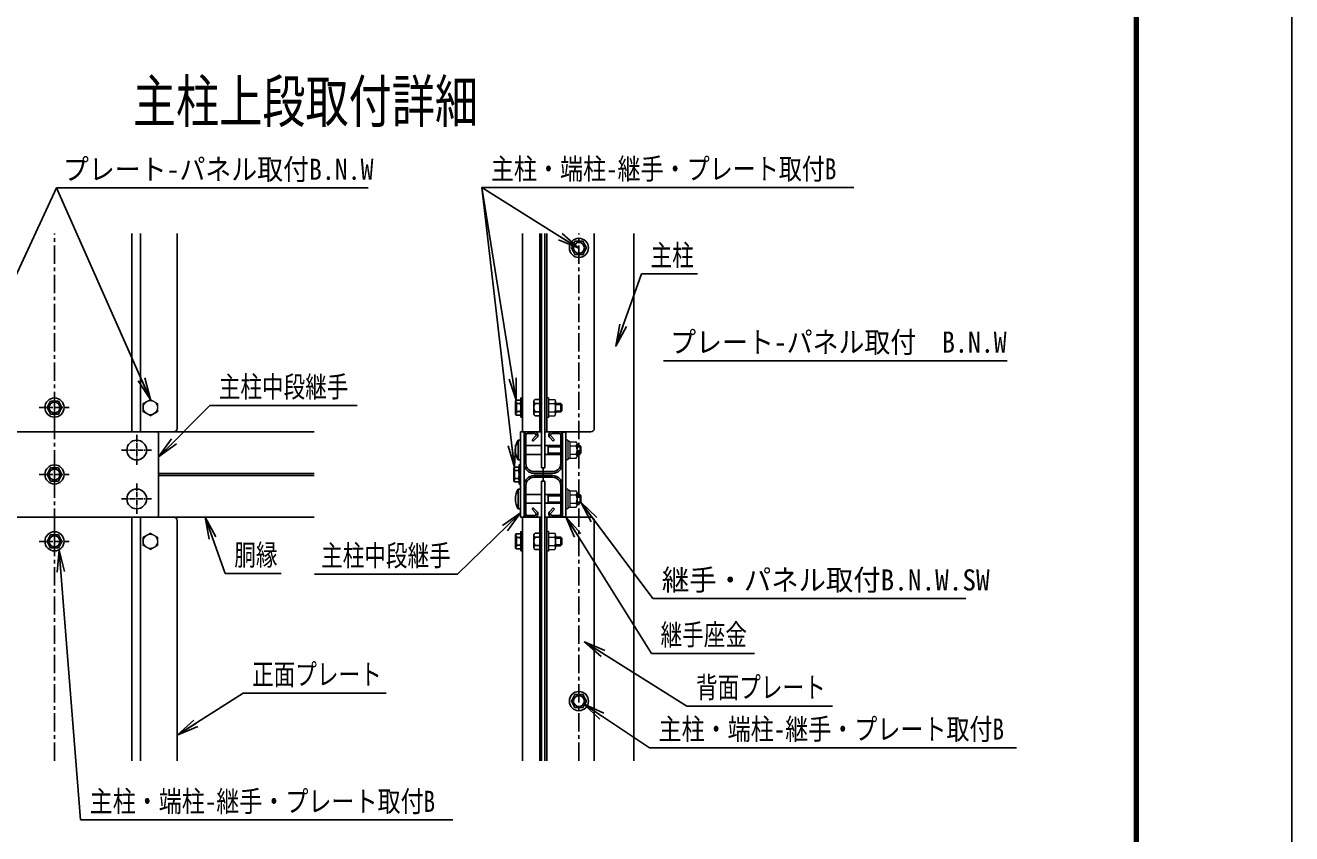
# Model space of a CAD drawing. Units: millimetres, scale not verified. Extents: x -6234 to 6240, y -4411 to 4409.
# Drawn here: x 2774 to 6240, y -821 to 1391 of the extents above; entities that cross this region are included whole.
import ezdxf
from ezdxf.enums import TextEntityAlignment as Align

# ---------------------------------------------------------------- set-up
doc = ezdxf.new("R2010")
doc.units = ezdxf.units.MM
doc.header["$LTSCALE"] = 20
doc.linetypes.add('USER3', pattern=[4, 2.5, -0.5, 0.5, -0.5])
doc.linetypes.add('USER4', pattern=[1.125, 0.75, -0.125, 0.125, -0.125])
doc.layers.add('0-0_WAKU', color=7, linetype='Continuous')
for name, color, linetype, lineweight in [('0-1_0', 7, 'Continuous', 25), ('0-3_1', 7, 'Continuous', 25), ('0-5_SCALE', 7, 'Continuous', 25), ('0-6_支柱', 7, 'Continuous', 25), ('0-8_ボルト', 7, 'Continuous', 25), ('0-9_構造線', 7, 'Continuous', 25), ('0-A_細線', 7, 'Continuous', 25), ('0-E_胴縁', 7, 'Continuous', 25), ('0-F_D-STR3', 7, 'Continuous', 13)]:
    doc.layers.add(name, color=color, linetype=linetype, lineweight=lineweight)
doc.styles.add('ＭＳ ゴシック', font='')
doc.styles.get('ＭＳ ゴシック').set_extended_font_data('MS Gothic')

# ---------------------------------------------------------------- blocks, each defined once
blk = doc.blocks.new('A2_ver14_社名無')
at = {"layer": '0-1_0', "color": 3}
blk.add_lwpolyline([(-11900, 8420), (-20, 8420), (-20, 20), (-11900, 20)], close=True, dxfattribs=at)
at = {"layer": '0-1_0'}
for points in [[(-11500, 8170), (-420, 8170), (-420, 270), (-11500, 270)], [(-11497.5, 8167.5), (-422.5, 8167.5), (-422.5, 272.5), (-11497.5, 272.5)], [(-11495, 8165), (-425, 8165), (-425, 275), (-11495, 275)], [(-11492.5, 8162.5), (-427.5, 8162.5), (-427.5, 277.5), (-11492.5, 277.5)], [(-11490, 8160), (-430, 8160), (-430, 280), (-11490, 280)]]:
    blk.add_lwpolyline(points, close=True, dxfattribs=at)
blk = doc.blocks.new('DARROWS')
at = {"layer": '0-1_0'}
blk.add_line((0, 0), (-19.982, 0), dxfattribs=at)
blk.add_lwpolyline([(-20, -3.333), (0, 0), (-20, 3.333)], dxfattribs=at)

msp = doc.modelspace()

# ---------------------------------------------------------------- linework, layer by layer
at = {"layer": '0-1_0'}
for p, q in [((2858.88, 946.2), (2592.48, 370.47)), ((2858.88, 946.2), (3115, 370.44)), ((4023.13, 947.24), (4116.61, 368.49)), ((4023.13, 947.24), (4286.44, 782.56)), ((4023.13, 947.24), (4111.94, 185.51)), ((4460.26, 710.84), (4390.78, 516.49)), ((3278.59, 351.12), (3140.84, 212.22)), ((4491.17, -177.38), (4296.18, 84.13)), ((3320.82, -108.88), (3267.03, 42.37)), ((3956.86, -110.56), (4127.24, 55.01)), ((4487.53, -327.22), (4255.18, 44.15)), ((2925.06, -783.15), (2866.71, -47.6)), ((4584.7, -471.26), (4306.6, -297.28)), ((3369.67, -435.78), (3192.24, -549.44)), ((4481.96, -585.5), (4304.22, -467.39))]:
    msp.add_line(p, q, dxfattribs=at)
at = {"layer": '0-3_1'}
for p, q in [((2858.88, 946.2), (3712.15, 946.2)), ((4023.13, 947.24), (5040.98, 947.24)), ((4460.26, 710.84), (4613.17, 710.84)), ((4520.63, 473.38), (5461.19, 473.38)), ((3096.72, 356.47), (3096.72, 333.92)), ((3278.59, 351.12), (3682.15, 351.12)), ((4165.69, 362.09), (4165.69, 328.31)), ((4168.93, 367.7), (4182.19, 367.7)), ((4168.93, 356.47), (4182.19, 356.47)), ((4182.19, 367.7), (4182.19, 322.7)), ((4168.93, 333.92), (4182.19, 333.92)), ((4168.93, 322.7), (4182.19, 322.7)), ((2574.73, 279.2), (3132.73, 279.2)), ((3138.73, 273.2), (3138.73, 51.2)), ((2574.73, 45.2), (3132.73, 45.2)), ((4168.93, 1.7), (4182.19, 1.7)), ((4182.19, 1.7), (4182.19, -43.3)), ((3096.72, -9.53), (3096.72, -32.08)), ((4165.69, -3.91), (4165.69, -37.69)), ((4168.93, -9.53), (4182.19, -9.53)), ((4168.93, -32.08), (4182.19, -32.08)), ((4168.93, -43.3), (4182.19, -43.3)), ((3320.82, -108.88), (3473.73, -108.88)), ((3564.98, -110.56), (3956.86, -110.56)), ((4491.17, -177.38), (5347.78, -177.38)), ((4487.53, -327.22), (4769.45, -327.22)), ((3369.67, -435.78), (3761.77, -435.78)), ((4584.7, -471.26), (4982.68, -471.26)), ((4481.96, -585.5), (5486.37, -585.5)), ((2925.06, -783.15), (3943.7, -783.15))]:
    msp.add_line(p, q, dxfattribs=at)
for centre, radius, start, end in [((4186.92, 345.2), 21.24, 147.93138, 212.06862), ((4172.17, 362.09), 6.48, 120, 240), ((4172.17, 328.31), 6.48, 120, 240), ((3132.73, 273.2), 6, 0, 90), ((3132.73, 51.2), 6, 270, 0), ((4172.17, -3.91), 6.48, 120, 240), ((4186.92, -20.8), 21.24, 147.93138, 212.06862), ((4172.17, -37.69), 6.48, 120, 240)]:
    msp.add_arc(centre, radius, start, end, dxfattribs=at)
at = {"layer": '0-5_SCALE', "linetype": 'USER3'}
for p, q in [((2853.73, -621.31), (2853.73, 821.58)), ((4288.99, -621.31), (4288.99, 821.58))]:
    msp.add_line(p, q, dxfattribs=at)
at = {"layer": '0-5_SCALE'}
for p, q in [((4186.99, 821.58), (4186.99, 180.2)), ((4195.99, 821.58), (4195.99, 180.2)), ((4438.99, -621.31), (4438.99, 821.58)), ((4243.99, 277.7), (4253.59, 277.7)), ((4243.99, 277.7), (4243.99, 46.7)), ((4253.59, 277.7), (4253.59, 46.7)), ((4186.99, 180.2), (4195.99, 180.2)), ((4191.49, 144.2), (4191.49, 180.2)), ((4186.99, 144.2), (4186.99, -621.31)), ((4186.99, 144.2), (4195.99, 144.2)), ((4195.99, 144.2), (4195.99, -621.31)), ((4243.99, 46.7), (4253.59, 46.7))]:
    msp.add_line(p, q, dxfattribs=at)
at = {"layer": '0-6_支柱'}
for p, q in [((3065.22, 821.58), (3065.22, 279.2)), ((3089.22, 821.58), (3089.22, 279.2)), ((3189.72, 821.58), (3189.72, 288.2)), ((4134.19, 821.58), (4134.19, 279.2)), ((4182.19, 821.58), (4182.19, 279.2)), ((4186.99, 821.58), (4186.99, 279.2)), ((4195.99, 279.2), (4195.99, 821.58)), ((4200.79, 279.2), (4200.79, 821.58)), ((4330.99, 288.2), (4330.99, 821.58)), ((3180.72, 279.2), (3132.73, 279.2)), ((4129.39, 279.2), (4138.99, 279.2)), ((4129.39, 279.2), (4129.39, 45.2)), ((4134.19, 279.2), (4186.99, 279.2)), ((4138.99, 279.2), (4138.99, 45.2)), ((4195.99, 279.2), (4321.99, 279.2)), ((3065.22, 45.2), (3065.22, -621.31)), ((3089.22, 45.2), (3089.22, -621.31)), ((3180.72, 45.2), (3132.73, 45.2)), ((3189.72, 36.2), (3189.72, -621.31)), ((4129.39, 45.2), (4138.99, 45.2)), ((4182.19, 45.2), (4182.19, -621.31)), ((4186.99, 45.2), (4186.99, -621.31)), ((4195.99, -621.31), (4195.99, 45.2)), ((4195.99, 45.2), (4321.99, 45.2)), ((4200.79, -621.31), (4200.79, 45.2)), ((4330.99, -621.31), (4330.99, 36.2))]:
    msp.add_line(p, q, dxfattribs=at)
msp.add_lwpolyline([(4186.99, 45.2), (4134.19, 45.2), (4134.19, -621.31)], dxfattribs=at)
for centre, start, end in [((3180.72, 288.2), 270, 0), ((4321.99, 288.2), 270, 0), ((3180.72, 36.2), 0, 90), ((4321.99, 36.2), 0, 90)]:
    msp.add_arc(centre, 9, start, end, dxfattribs=at)
at = {"layer": '0-8_ボルト', "linetype": 'USER4'}
for p, q in [((2853.73, 387.24), (2853.73, 303.24)), ((2811.73, 345.24), (2895.73, 345.24)), ((3078.73, 271.1), (3078.73, 187.1)), ((3036.73, 229.1), (3120.73, 229.1)), ((2853.73, 204.2), (2853.73, 120.2)), ((2811.73, 162.2), (2895.73, 162.2)), ((3078.73, 137.3), (3078.73, 53.3)), ((3036.73, 95.3), (3120.73, 95.3)), ((2853.73, 21.2), (2853.73, -62.8)), ((2811.73, -20.8), (2895.73, -20.8))]:
    msp.add_line(p, q, dxfattribs=at)
at = {"layer": '0-8_ボルト'}
for p, q in [((4182.19, 368.9), (4182.19, 321.5)), ((4200.79, 372.2), (4200.79, 318.2)), ((4122.79, 256.1), (4126.09, 256.1)), ((4122.79, 256.1), (4122.79, 202.1)), ((4129.39, 252.8), (4129.39, 205.4)), ((4253.59, 202.1), (4253.59, 256.1)), ((4143.79, 241.1), (4186.99, 241.1)), ((4143.79, 217.1), (4186.99, 217.1)), ((4195.99, 241.1), (4239.19, 241.1)), ((4195.99, 217.1), (4239.19, 217.1)), ((4204.39, 237.85), (4201.14, 241.1)), ((4201.14, 217.1), (4204.39, 220.35)), ((4204.39, 241.1), (4204.39, 217.1)), ((4204.39, 237.85), (4239.19, 237.85)), ((4204.39, 220.35), (4239.19, 220.35)), ((4122.79, 202.1), (4126.09, 202.1)), ((4122.79, 122.3), (4126.09, 122.3)), ((4122.79, 122.3), (4122.79, 68.3)), ((4129.39, 119), (4129.39, 71.6)), ((4143.79, 107.3), (4186.99, 107.3)), ((4195.99, 107.3), (4239.19, 107.3)), ((4204.39, 104.05), (4201.14, 107.3)), ((4204.39, 107.3), (4204.39, 83.3)), ((4204.39, 104.05), (4239.19, 104.05)), ((4253.59, 68.3), (4253.59, 122.3)), ((4143.79, 83.3), (4186.99, 83.3)), ((4195.99, 83.3), (4239.19, 83.3)), ((4201.14, 83.3), (4204.39, 86.55)), ((4204.39, 86.55), (4239.19, 86.55)), ((4122.79, 68.3), (4126.09, 68.3)), ((4182.19, 2.9), (4182.19, -44.5)), ((4200.79, 6.2), (4200.79, -47.8))]:
    msp.add_line(p, q, dxfattribs=at)
for centre in [(3078.73, 229.1), (3078.73, 95.3)]:
    msp.add_circle(centre, 27, dxfattribs=at)
for centre, radius, start, end in [((4165.62, 229.1), 50.63, 147.77316, 212.22684), ((4126.09, 252.8), 3.3, 0, 90), ((4126.09, 205.4), 3.3, 270, 0), ((4165.62, 95.3), 50.63, 147.77316, 212.22684), ((4126.09, 119), 3.3, 0, 90), ((4126.09, 71.6), 3.3, 270, 0)]:
    msp.add_arc(centre, radius, start, end, dxfattribs=at)
at = {"layer": '0-9_構造線'}
for p, q in [((4117.09, 356.05), (4128.49, 356.05)), ((4117.09, 334.35), (4128.49, 334.35)), ((4117.09, 324.87), (4128.49, 324.87)), ((4112.29, 173.05), (4123.69, 173.05)), ((4112.29, 151.35), (4123.69, 151.35)), ((4112.29, 141.87), (4123.69, 141.87)), ((4117.09, -9.95), (4128.49, -9.95)), ((4117.09, -31.65), (4128.49, -31.65)), ((4117.09, -41.13), (4128.49, -41.13))]:
    msp.add_line(p, q, dxfattribs=at)
for points in [[(4278.14, 800.19), (4299.83, 800.19), (4309.32, 782.19), (4299.83, 764.19), (4278.14, 764.19), (4268.66, 782.19)], [(2842.88, 363.24), (2864.58, 363.24), (2874.06, 345.24), (2864.58, 327.24), (2842.88, 327.24), (2833.4, 345.24)], [(4129.99, 318.95), (4134.19, 318.95), (4134.19, 371.45), (4129.99, 371.45)], [(2842.88, 180.2), (2864.58, 180.2), (2874.06, 162.2), (2864.58, 144.2), (2842.88, 144.2), (2833.4, 162.2)], [(4125.19, 135.95), (4129.39, 135.95), (4129.39, 188.45), (4125.19, 188.45)], [(4129.99, -47.05), (4134.19, -47.05), (4134.19, 5.45), (4129.99, 5.45)], [(2842.88, -2.8), (2864.58, -2.8), (2874.06, -20.8), (2864.58, -38.8), (2842.88, -38.8), (2833.4, -20.8)], [(4278.14, -439.8), (4299.83, -439.8), (4309.32, -457.8), (4299.83, -475.8), (4278.14, -475.8), (4268.66, -457.8)]]:
    msp.add_lwpolyline(points, close=True, dxfattribs=at)
for points in [[(4117.09, 324.87), (4115.59, 327.57), (4115.59, 362.83), (4117.09, 365.53), (4128.49, 365.53)], [(4112.29, 141.87), (4110.79, 144.57), (4110.79, 179.83), (4112.29, 182.53), (4123.69, 182.53)], [(4117.09, -41.13), (4115.59, -38.43), (4115.59, -3.17), (4117.09, -0.47), (4128.49, -0.47)]]:
    msp.add_lwpolyline(points, dxfattribs=at)
for centre, radius in [((4288.99, 782.19), 26.25), ((4288.99, 782.19), 15), ((2853.73, 345.24), 26.25), ((2853.73, 345.24), 15), ((2853.73, 162.2), 26.25), ((2853.73, 162.2), 15), ((2853.73, -20.8), 26.25), ((2853.73, -20.8), 15), ((4288.99, -457.8), 26.25), ((4288.99, -457.8), 15)]:
    msp.add_circle(centre, radius, dxfattribs=at)
for centre, radius, start, end in [((4133.49, 363.23), 17.91, 181.2889, 203.65172), ((4155.56, 345.2), 39.97, 164.25349, 195.74651), ((4128.49, 367.03), 1.5, 270, 0), ((4112.08, 363.23), 17.91, 336.34828, 358.7111), ((4090.02, 345.2), 39.97, 344.25349, 15.74651), ((4133.49, 327.17), 17.91, 156.34828, 178.7111), ((4112.08, 327.17), 17.91, 1.2889, 23.65172), ((4128.49, 323.37), 1.5, 0, 90), ((4128.69, 180.23), 17.91, 181.2889, 203.65172), ((4123.69, 184.03), 1.5, 270, 0), ((4107.28, 180.23), 17.91, 336.34828, 358.7111), ((4128.69, 144.17), 17.91, 156.34828, 178.7111), ((4150.76, 162.2), 39.97, 164.25349, 195.74651), ((4085.22, 162.2), 39.97, 344.25349, 15.74651), ((4107.28, 144.17), 17.91, 1.2889, 23.65172), ((4123.69, 140.37), 1.5, 0, 90), ((4128.49, 1.03), 1.5, 270, 0), ((4133.49, -2.77), 17.91, 181.2889, 203.65172), ((4133.49, -38.83), 17.91, 156.34828, 178.7111), ((4155.56, -20.8), 39.97, 164.25349, 195.74651), ((4112.08, -2.77), 17.91, 336.34828, 358.7111), ((4090.02, -20.8), 39.97, 344.25349, 15.74651), ((4112.08, -38.83), 17.91, 1.2889, 23.65172), ((4128.49, -42.63), 1.5, 0, 90)]:
    msp.add_arc(centre, radius, start, end, dxfattribs=at)
at = {"layer": '0-A_細線'}
for points in [[(4115.59, 360.2), (4117.69, 360.2), (4117.69, 345.2)], [(4115.59, 330.2), (4117.69, 330.2), (4117.69, 345.2)], [(4110.79, 177.2), (4112.89, 177.2), (4112.89, 162.2)], [(4110.79, 147.2), (4112.89, 147.2), (4112.89, 162.2)], [(4115.59, -5.8), (4117.69, -5.8), (4117.69, -20.8)], [(4115.59, -35.8), (4117.69, -35.8), (4117.69, -20.8)]]:
    msp.add_lwpolyline(points, dxfattribs=at)
at = {"layer": '0-E_胴縁'}
for p, q in [((3180.72, 279.2), (3564.2, 279.2)), ((4148.29, 279.2), (4167.19, 279.2)), ((4234.69, 279.2), (4215.79, 279.2)), ((4138.99, 192.2), (4138.99, 269.9)), ((4143.79, 192.2), (4143.79, 269.9)), ((4148.29, 274.4), (4167.19, 274.4)), ((4160.75, 257.09), (4170.37, 266.72)), ((4218.84, 253.7), (4209.21, 263.32)), ((4222.23, 257.09), (4212.61, 266.72)), ((4234.69, 274.4), (4215.79, 274.4)), ((4222.23, 257.09), (4218.84, 253.7)), ((4239.19, 192.2), (4239.19, 269.9)), ((4243.99, 192.2), (4243.99, 269.9)), ((3138.73, 165.2), (3564.2, 165.2)), ((3138.73, 159.2), (3564.2, 159.2)), ((4165.99, 170), (4216.99, 170)), ((4165.99, 165.2), (4216.99, 165.2)), ((4165.99, 159.2), (4216.99, 159.2)), ((4165.99, 154.4), (4216.99, 154.4)), ((4138.99, 132.2), (4138.99, 54.5)), ((4143.79, 132.2), (4143.79, 54.5)), ((4239.19, 132.2), (4239.19, 54.5)), ((4243.99, 132.2), (4243.99, 54.5)), ((4218.84, 70.7), (4209.21, 61.07)), ((4222.23, 67.3), (4218.84, 70.7)), ((3180.72, 45.2), (3564.2, 45.2)), ((4148.29, 50), (4167.19, 50)), ((4148.29, 45.2), (4167.19, 45.2)), ((4160.75, 67.3), (4170.37, 57.68)), ((4222.23, 67.3), (4212.61, 57.68)), ((4234.69, 50), (4215.79, 50)), ((4234.69, 45.2), (4215.79, 45.2))]:
    msp.add_line(p, q, dxfattribs=at)
for points in [[(4160.75, 257.09), (4164.14, 253.7), (4173.76, 263.32)], [(4160.75, 67.3), (4164.14, 70.7), (4173.76, 61.07)]]:
    msp.add_lwpolyline(points, dxfattribs=at)
for centre, radius, start, end in [((4148.29, 269.9), 9.3, 90, 180), ((4167.19, 269.9), 9.3, 315, 90), ((4215.79, 269.9), 9.3, 90, 225), ((4234.69, 269.9), 9.3, 0, 90), ((4148.29, 269.9), 4.5, 90, 180), ((4167.19, 269.9), 4.5, 315, 90), ((4215.79, 269.9), 4.5, 90, 225), ((4234.69, 269.9), 4.5, 0, 90), ((4165.99, 192.2), 27, 180, 270), ((4165.99, 192.2), 22.2, 180, 270), ((4216.99, 192.2), 27, 270, 0), ((4216.99, 192.2), 22.2, 270, 0), ((4165.99, 132.2), 27, 90, 180), ((4165.99, 132.2), 22.2, 90, 180), ((4216.99, 132.2), 27, 0, 90), ((4216.99, 132.2), 22.2, 0, 90), ((4148.29, 54.5), 9.3, 180, 270), ((4148.29, 54.5), 4.5, 180, 270), ((4167.19, 54.5), 9.3, 270, 45), ((4167.19, 54.5), 4.5, 270, 45), ((4215.79, 54.5), 9.3, 135, 270), ((4215.79, 54.5), 4.5, 135, 270), ((4234.69, 54.5), 9.3, 270, 0), ((4234.69, 54.5), 4.5, 270, 0)]:
    msp.add_arc(centre, radius, start, end, dxfattribs=at)
at = {"layer": '0-F_D-STR3'}
for p, q in [((3116.22, 367.7), (3096.72, 356.47)), ((3116.22, 367.7), (3135.72, 356.47)), ((3135.72, 356.47), (3135.72, 333.92)), ((4195.99, 372.2), (4195.99, 318.2)), ((4200.79, 372.2), (4200.79, 318.2)), ((4205.59, 372.2), (4200.79, 372.2)), ((4205.59, 372.2), (4205.59, 318.2)), ((4205.59, 367.7), (4222.99, 367.7)), ((4205.59, 356.45), (4222.99, 356.45)), ((4225.09, 362.53), (4225.09, 327.9)), ((4225.09, 357.2), (4238.95, 357.2)), ((4225.09, 353.96), (4242.19, 353.96)), ((4238.95, 357.2), (4238.95, 333.2)), ((4238.95, 357.2), (4242.19, 353.96)), ((4242.19, 353.96), (4242.19, 336.44)), ((3116.22, 322.7), (3096.72, 333.92)), ((3116.22, 322.7), (3135.72, 333.92)), ((4205.59, 318.2), (4200.79, 318.2)), ((4205.59, 333.95), (4222.99, 333.95)), ((4205.59, 322.7), (4222.99, 322.7)), ((4225.09, 336.44), (4242.19, 336.44)), ((4225.09, 333.2), (4238.95, 333.2)), ((4238.95, 333.2), (4242.19, 336.44)), ((4253.59, 256.1), (4253.59, 202.1)), ((4258.39, 256.1), (4253.59, 256.1)), ((4264.39, 252.2), (4258.39, 252.2)), ((4258.39, 252.2), (4258.39, 206)), ((4264.39, 252.2), (4264.39, 206)), ((4264.39, 251.6), (4264.39, 206.6)), ((4264.39, 251.6), (4281.79, 251.6)), ((4283.89, 246.43), (4283.89, 211.8)), ((4264.39, 240.35), (4281.79, 240.35)), ((4264.39, 217.85), (4281.79, 217.85)), ((4283.89, 241.1), (4291.15, 241.1)), ((4283.89, 237.86), (4294.39, 237.86)), ((4283.89, 220.34), (4294.39, 220.34)), ((4283.89, 217.1), (4291.15, 217.1)), ((4291.15, 241.1), (4291.15, 217.1)), ((4291.15, 241.1), (4294.39, 237.86)), ((4291.15, 217.1), (4294.39, 220.34)), ((4294.39, 237.86), (4294.39, 220.34)), ((4264.39, 206), (4258.39, 206)), ((4264.39, 206.6), (4281.79, 206.6)), ((4253.59, 122.3), (4253.59, 68.3)), ((4258.39, 122.3), (4253.59, 122.3)), ((4264.39, 118.4), (4258.39, 118.4)), ((4258.39, 118.4), (4258.39, 72.2)), ((4264.39, 118.4), (4264.39, 72.2)), ((4264.39, 117.8), (4264.39, 72.8)), ((4264.39, 117.8), (4281.79, 117.8)), ((4264.39, 106.55), (4281.79, 106.55)), ((4283.89, 112.63), (4283.89, 78)), ((4283.89, 107.3), (4291.15, 107.3)), ((4283.89, 104.06), (4294.39, 104.06)), ((4291.15, 107.3), (4291.15, 83.3)), ((4291.15, 107.3), (4294.39, 104.06)), ((4294.39, 104.06), (4294.39, 86.54)), ((4264.39, 72.2), (4258.39, 72.2)), ((4264.39, 84.05), (4281.79, 84.05)), ((4264.39, 72.8), (4281.79, 72.8)), ((4283.89, 86.54), (4294.39, 86.54)), ((4283.89, 83.3), (4291.15, 83.3)), ((4291.15, 83.3), (4294.39, 86.54)), ((3116.22, 1.7), (3096.72, -9.53)), ((3116.22, 1.7), (3135.72, -9.53)), ((4200.79, 6.2), (4200.79, -47.8)), ((4205.59, 6.2), (4200.79, 6.2)), ((4205.59, 2.3), (4205.59, -43.9)), ((4205.59, 1.7), (4222.99, 1.7)), ((3116.22, -43.3), (3096.72, -32.08)), ((3116.22, -43.3), (3135.72, -32.08)), ((3135.72, -9.53), (3135.72, -32.08)), ((4205.59, -9.55), (4222.99, -9.55)), ((4205.59, -32.05), (4222.99, -32.05)), ((4225.09, -3.47), (4225.09, -38.1)), ((4225.09, -8.8), (4238.95, -8.8)), ((4225.09, -12.04), (4242.19, -12.04)), ((4225.09, -29.56), (4242.19, -29.56)), ((4225.09, -32.8), (4238.95, -32.8)), ((4238.95, -8.8), (4238.95, -32.8)), ((4238.95, -8.8), (4242.19, -12.04)), ((4238.95, -32.8), (4242.19, -29.56)), ((4242.19, -12.04), (4242.19, -29.56)), ((4205.59, -43.3), (4222.99, -43.3))]:
    msp.add_line(p, q, dxfattribs=at)
for points in [[(4258.39, 256.1), (4258.39, 202.1), (4253.59, 202.1)], [(4258.39, 122.3), (4258.39, 68.3), (4253.59, 68.3)], [(4205.59, 6.2), (4205.59, -47.8), (4200.79, -47.8)]]:
    msp.add_lwpolyline(points, dxfattribs=at)
for centre in [(3116.22, 345.2), (3116.22, -20.8)]:
    msp.add_circle(centre, 19.5, dxfattribs=at)
for centre, radius, start, end in [((4216.55, 362.07), 8.55, 318.83491, 41.16509), ((4193.9, 345.2), 31.18, 338.85295, 21.14705), ((4216.55, 328.32), 8.55, 318.86505, 41.13495), ((4275.35, 245.97), 8.55, 318.83491, 41.16509), ((4252.7, 229.1), 31.18, 338.85295, 21.14705), ((4275.35, 212.22), 8.55, 318.86505, 41.13495), ((4275.35, 112.17), 8.55, 318.83491, 41.16509), ((4252.7, 95.3), 31.18, 338.85295, 21.14705), ((4275.35, 78.42), 8.55, 318.86505, 41.13495), ((4216.55, -3.93), 8.55, 318.83491, 41.16509), ((4193.9, -20.8), 31.18, 338.85295, 21.14705), ((4216.55, -37.68), 8.55, 318.86505, 41.13495)]:
    msp.add_arc(centre, radius, start, end, dxfattribs=at)

# ---------------------------------------------------------------- block references
at = {"layer": '0-0_WAKU', "xscale": 1.05, "yscale": 1.05}
msp.add_blockref('A2_ver14_社名無', (6260.53, -4431.51), dxfattribs=at)
at = {"layer": '0-1_0', "xscale": 3, "yscale": 3}
for p, rotation in [((4288.99, 780.97), 327.97797), ((4389.77, 513.67), 250.32846), ((3116.22, 367.7), 293.98093), ((4117.09, 365.53), 279.17534), ((3138.73, 210.09), 225.2381), ((4112.29, 182.53), 276.65023), ((4294.39, 86.54), 126.70957), ((3266.03, 45.2), 109.57489), ((4129.39, 57.1), 44.17899), ((4253.59, 46.7), 122.03183), ((2866.47, -44.6), 94.53583), ((4304.06, -295.69), 147.96923), ((4301.72, -465.72), 146.39452), ((3189.72, -551.06), 212.64391)]:
    msp.add_blockref('DARROWS', p, dxfattribs=dict(at, rotation=rotation))

# ---------------------------------------------------------------- texts
at = {"layer": '0-1_0', "style": 'ＭＳ ゴシック'}
for s, height, width, p in [('主柱上段取付詳細', 115.4, 0.75, (3068.4, 1090.91)), ('プレート-パネル取付B.N.W', 57.73, 0.9, (2876.98, 951.07)), ('主柱・端柱-継手・プレート取付B', 57.77, 0.8, (4048.03, 952.1)), ('主柱', 57.77, 0.75, (4485.16, 715.7)), ('プレート-パネル取付\u3000B.N.W', 57.73, 0.9, (4538.73, 478.25)), ('主柱中段継手', 57.77, 0.75, (3303.5, 355.98)), ('胴縁', 57.77, 0.75, (3345.72, -104.01)), ('主柱中段継手', 57.77, 0.75, (3583.55, -105.69)), ('継手・パネル取付B.N.W.SW', 57.73, 0.95, (4516.07, -172.51)), ('継手座金', 57.77, 0.75, (4512.43, -322.35)), ('正面プレート', 57.77, 0.75, (3394.58, -430.91)), ('背面プレート', 57.77, 0.75, (4609.6, -466.4)), ('主柱・端柱-継手・プレート取付B', 57.77, 0.8, (4506.86, -580.63)), ('主柱・端柱-継手・プレート取付B', 57.77, 0.8, (2949.96, -778.28))]:
    msp.add_text(s, height=height, dxfattribs=dict(at, width=width)).set_placement(p, align=Align.BOTTOM_LEFT)

doc.saveas('drawing.dxf')
